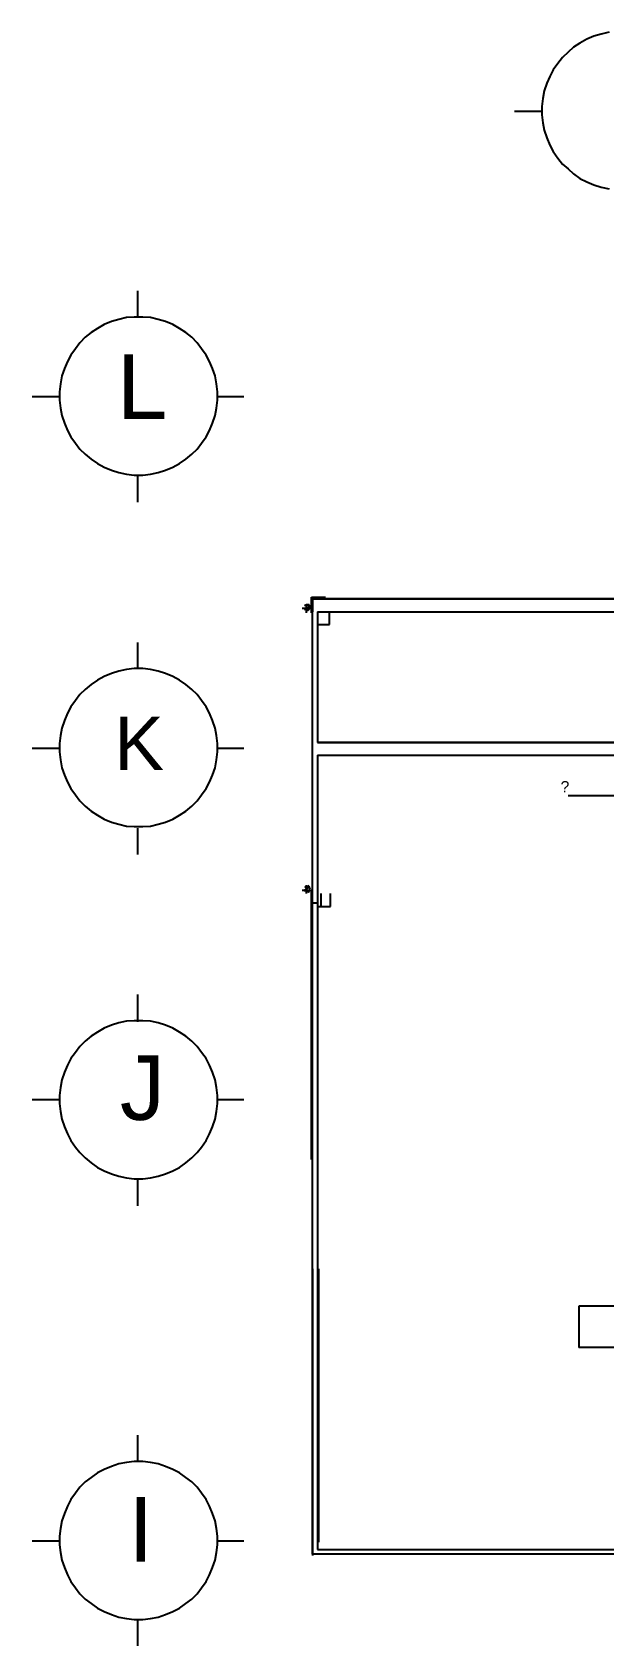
# Model space of a CAD drawing. Header units: millimetres. Extents: x 5 to 415, y 48 to 251.
# Drawn here: x 4.8 to 25.1, y 193 to 250.5 of the extents above; entities that cross this region are included whole.
import ezdxf

# ---------------------------------------------------------------- set-up
doc = ezdxf.new("R2010")
doc.units = ezdxf.units.MM
doc.layers.add('P', color=7, linetype='Continuous')
doc.layers.add('T', color=7, linetype='Continuous')

msp = doc.modelspace()

# ---------------------------------------------------------------- linework, layer by layer
at = {"layer": 'P'}
for points in [[(24.289, 250.084), (24.059, 249.943)], [(24.536, 250.225), (24.289, 250.084)], [(24.783, 250.331), (24.536, 250.225)], [(25.047, 250.402), (24.783, 250.331)], [(25.329, 250.472), (25.047, 250.402)], [(23.671, 249.573), (23.495, 249.361)], [(23.865, 249.767), (23.671, 249.573)], [(24.059, 249.943), (23.865, 249.767)], [(23.213, 248.902), (23.107, 248.655)], [(23.336, 249.132), (23.213, 248.902)], [(23.495, 249.361), (23.336, 249.132)], [(23.019, 248.391), (22.966, 248.109)], [(23.107, 248.655), (23.019, 248.391)], [(22.966, 248.109), (22.931, 247.826)], [(22.931, 247.826), (22.931, 247.685)], [(22.931, 247.685), (22.931, 247.527)], [(22.895, 247.65), (21.96, 247.65)], [(22.931, 247.527), (22.966, 247.244)], [(22.966, 247.244), (23.019, 246.98)], [(23.019, 246.98), (23.107, 246.715)], [(23.107, 246.715), (23.213, 246.451)], [(23.213, 246.451), (23.336, 246.221)], [(23.336, 246.221), (23.495, 245.992)], [(23.495, 245.992), (23.671, 245.78)], [(23.671, 245.78), (23.865, 245.604)], [(23.865, 245.604), (24.059, 245.428)], [(24.059, 245.428), (24.289, 245.269)], [(24.289, 245.269), (24.536, 245.145)], [(24.536, 245.145), (24.783, 245.039)], [(24.783, 245.039), (25.047, 244.951)], [(25.047, 244.951), (25.329, 244.898)], [(8.537, 240.33), (8.537, 241.265)], [(7.867, 240.242), (7.602, 240.171)], [(8.132, 240.312), (7.867, 240.242)], [(8.414, 240.33), (8.132, 240.312)], [(8.573, 240.33), (8.414, 240.33)], [(8.714, 240.33), (8.573, 240.33)], [(8.996, 240.312), (8.714, 240.33)], [(9.26, 240.242), (8.996, 240.312)], [(9.525, 240.171), (9.26, 240.242)], [(6.879, 239.783), (6.668, 239.607)], [(7.108, 239.924), (6.879, 239.783)], [(7.338, 240.065), (7.108, 239.924)], [(7.602, 240.171), (7.338, 240.065)], [(9.79, 240.065), (9.525, 240.171)], [(10.019, 239.924), (9.79, 240.065)], [(10.248, 239.783), (10.019, 239.924)], [(10.46, 239.607), (10.248, 239.783)], [(6.315, 239.201), (6.156, 238.972)], [(6.473, 239.413), (6.315, 239.201)], [(6.668, 239.607), (6.473, 239.413)], [(10.654, 239.413), (10.46, 239.607)], [(10.813, 239.201), (10.654, 239.413)], [(10.971, 238.972), (10.813, 239.201)], [(5.927, 238.495), (5.838, 238.231)], [(6.033, 238.742), (5.927, 238.495)], [(6.156, 238.972), (6.033, 238.742)], [(11.095, 238.742), (10.971, 238.972)], [(11.201, 238.495), (11.095, 238.742)], [(11.289, 238.231), (11.201, 238.495)], [(5.786, 237.949), (5.75, 237.666)], [(5.838, 238.231), (5.786, 237.949)], [(11.342, 237.949), (11.289, 238.231)], [(11.377, 237.666), (11.342, 237.949)], [(5.715, 237.49), (4.78, 237.49)], [(5.75, 237.666), (5.75, 237.525)], [(5.75, 237.525), (5.75, 237.367)], [(5.75, 237.367), (5.786, 237.084)], [(11.342, 237.084), (11.377, 237.367)], [(11.377, 237.525), (11.377, 237.666)], [(11.377, 237.367), (11.377, 237.525)], [(12.312, 237.49), (11.377, 237.49)], [(5.786, 237.084), (5.838, 236.82)], [(5.838, 236.82), (5.927, 236.555)], [(11.201, 236.555), (11.289, 236.82)], [(11.289, 236.82), (11.342, 237.084)], [(5.927, 236.555), (6.033, 236.291)], [(6.033, 236.291), (6.156, 236.061)], [(10.971, 236.061), (11.095, 236.291)], [(11.095, 236.291), (11.201, 236.555)], [(6.156, 236.061), (6.315, 235.832)], [(6.315, 235.832), (6.473, 235.62)], [(6.473, 235.62), (6.668, 235.444)], [(10.46, 235.444), (10.654, 235.62)], [(10.654, 235.62), (10.813, 235.832)], [(10.813, 235.832), (10.971, 236.061)], [(6.668, 235.444), (6.879, 235.268)], [(6.879, 235.268), (7.108, 235.109)], [(7.108, 235.109), (7.338, 234.985)], [(9.79, 234.985), (10.019, 235.109)], [(10.019, 235.109), (10.248, 235.268)], [(10.248, 235.268), (10.46, 235.444)], [(7.338, 234.985), (7.602, 234.879)], [(7.602, 234.879), (7.867, 234.791)], [(7.867, 234.791), (8.132, 234.738)], [(8.132, 234.738), (8.414, 234.703)], [(8.414, 234.703), (8.573, 234.703)], [(8.537, 233.733), (8.537, 234.668)], [(8.573, 234.703), (8.714, 234.703)], [(8.714, 234.703), (8.996, 234.738)], [(8.996, 234.738), (9.26, 234.791)], [(9.26, 234.791), (9.525, 234.879)], [(9.525, 234.879), (9.79, 234.985)], [(14.393, 229.958), (14.728, 229.958)], [(14.464, 229.976), (14.517, 229.888)], [(14.552, 230.082), (14.482, 230.046)], [(14.57, 230.011), (14.517, 229.958)], [(14.517, 229.958), (14.534, 229.888)], [(14.517, 229.888), (14.605, 229.888)], [(14.64, 230.082), (14.552, 230.082)], [(14.552, 229.799), (14.552, 230.082)], [(14.57, 229.958), (14.64, 230.011)], [(14.64, 230.011), (14.605, 230.082)], [(14.605, 229.888), (14.658, 229.923)], [(14.676, 229.976), (14.64, 230.082)], [(14.728, 229.799), (14.728, 230.346)], [(14.728, 230.346), (15.222, 230.346)], [(14.764, 230.293), (14.764, 229.835)], [(25.735, 230.293), (14.764, 230.293)], [(14.764, 230.293), (25.735, 230.293)], [(14.764, 230.293), (14.764, 229.835)], [(14.764, 196.268), (14.764, 229.835)], [(14.94, 229.835), (25.559, 229.835)], [(14.94, 229.835), (14.94, 225.178)], [(14.94, 229.376), (15.363, 229.376)], [(15.363, 229.376), (15.363, 229.835)], [(8.537, 227.806), (8.537, 228.741)], [(7.602, 227.63), (7.338, 227.524)], [(7.867, 227.718), (7.602, 227.63)], [(8.132, 227.771), (7.867, 227.718)], [(8.414, 227.806), (8.132, 227.771)], [(8.573, 227.806), (8.414, 227.806)], [(8.714, 227.806), (8.573, 227.806)], [(8.996, 227.771), (8.714, 227.806)], [(9.26, 227.718), (8.996, 227.771)], [(9.525, 227.63), (9.26, 227.718)], [(9.79, 227.524), (9.525, 227.63)], [(6.668, 227.065), (6.473, 226.889)], [(6.879, 227.242), (6.668, 227.065)], [(7.108, 227.401), (6.879, 227.242)], [(7.338, 227.524), (7.108, 227.401)], [(10.019, 227.401), (9.79, 227.524)], [(10.248, 227.242), (10.019, 227.401)], [(10.46, 227.065), (10.248, 227.242)], [(10.654, 226.889), (10.46, 227.065)], [(6.156, 226.448), (6.033, 226.219)], [(6.315, 226.677), (6.156, 226.448)], [(6.473, 226.889), (6.315, 226.677)], [(10.813, 226.677), (10.654, 226.889)], [(10.971, 226.448), (10.813, 226.677)], [(11.095, 226.219), (10.971, 226.448)], [(5.927, 225.954), (5.838, 225.69)], [(6.033, 226.219), (5.927, 225.954)], [(11.201, 225.954), (11.095, 226.219)], [(11.289, 225.69), (11.201, 225.954)], [(5.786, 225.425), (5.75, 225.143)], [(5.838, 225.69), (5.786, 225.425)], [(11.342, 225.425), (11.289, 225.69)], [(11.377, 225.143), (11.342, 225.425)], [(5.715, 224.966), (4.78, 224.966)], [(5.75, 225.143), (5.75, 224.984)], [(5.75, 224.984), (5.75, 224.843)], [(5.75, 224.843), (5.786, 224.561)], [(11.342, 224.561), (11.377, 224.843)], [(11.377, 224.984), (11.377, 225.143)], [(11.377, 224.843), (11.377, 224.984)], [(12.312, 224.966), (11.377, 224.966)], [(25.559, 225.178), (14.94, 225.178)], [(14.94, 225.178), (25.559, 225.178)], [(14.94, 224.719), (25.559, 224.719)], [(14.94, 224.719), (14.94, 196.427)], [(5.786, 224.561), (5.838, 224.278)], [(5.838, 224.278), (5.927, 224.014)], [(11.201, 224.014), (11.289, 224.278)], [(11.289, 224.278), (11.342, 224.561)], [(5.927, 224.014), (6.033, 223.767)], [(6.033, 223.767), (6.156, 223.538)], [(10.971, 223.538), (11.095, 223.767)], [(11.095, 223.767), (11.201, 224.014)], [(6.156, 223.538), (6.315, 223.308)], [(6.315, 223.308), (6.473, 223.097)], [(6.473, 223.097), (6.668, 222.903)], [(10.46, 222.903), (10.654, 223.097)], [(10.654, 223.097), (10.813, 223.308)], [(10.813, 223.308), (10.971, 223.538)], [(25.77, 223.273), (23.865, 223.273)], [(6.668, 222.903), (6.879, 222.726)], [(6.879, 222.726), (7.108, 222.585)], [(7.108, 222.585), (7.338, 222.444)], [(7.338, 222.444), (7.602, 222.338)], [(9.525, 222.338), (9.79, 222.444)], [(9.79, 222.444), (10.019, 222.585)], [(10.019, 222.585), (10.248, 222.726)], [(10.248, 222.726), (10.46, 222.903)], [(7.602, 222.338), (7.867, 222.268)], [(7.867, 222.268), (8.132, 222.197)], [(8.132, 222.197), (8.414, 222.179)], [(8.414, 222.179), (8.573, 222.179)], [(8.537, 221.192), (8.537, 222.127)], [(8.573, 222.179), (8.714, 222.179)], [(8.714, 222.179), (8.996, 222.197)], [(8.996, 222.197), (9.26, 222.268)], [(9.26, 222.268), (9.525, 222.338)], [(14.393, 219.922), (14.728, 219.922)], [(14.464, 219.957), (14.517, 219.869)], [(14.552, 220.063), (14.482, 220.01)], [(14.57, 219.975), (14.517, 219.922)], [(14.517, 219.922), (14.534, 219.851)], [(14.517, 219.869), (14.605, 219.851)], [(14.552, 219.798), (14.552, 220.098)], [(14.64, 220.045), (14.552, 220.063)], [(14.57, 219.975), (14.64, 220.028)], [(14.64, 220.028), (14.605, 220.098)], [(14.605, 219.851), (14.658, 219.886)], [(14.676, 219.957), (14.64, 220.045)], [(14.728, 210.326), (14.728, 219.922)], [(15.064, 219.798), (15.064, 219.34)], [(15.399, 219.34), (15.399, 219.798)], [(14.764, 219.463), (14.94, 219.463)], [(14.94, 219.34), (15.399, 219.34)], [(8.537, 215.23), (8.537, 216.2)], [(7.338, 215), (7.108, 214.859)], [(7.602, 215.106), (7.338, 215)], [(7.867, 215.194), (7.602, 215.106)], [(8.132, 215.247), (7.867, 215.194)], [(8.414, 215.265), (8.132, 215.247)], [(8.573, 215.265), (8.414, 215.265)], [(8.714, 215.265), (8.573, 215.265)], [(8.996, 215.247), (8.714, 215.265)], [(9.26, 215.194), (8.996, 215.247)], [(9.525, 215.106), (9.26, 215.194)], [(9.79, 215), (9.525, 215.106)], [(10.019, 214.859), (9.79, 215)], [(6.668, 214.542), (6.473, 214.348)], [(6.879, 214.718), (6.668, 214.542)], [(7.108, 214.859), (6.879, 214.718)], [(10.248, 214.718), (10.019, 214.859)], [(10.46, 214.542), (10.248, 214.718)], [(10.654, 214.348), (10.46, 214.542)], [(6.156, 213.924), (6.033, 213.678)], [(6.315, 214.136), (6.156, 213.924)], [(6.473, 214.348), (6.315, 214.136)], [(10.813, 214.136), (10.654, 214.348)], [(10.971, 213.924), (10.813, 214.136)], [(11.095, 213.678), (10.971, 213.924)], [(5.927, 213.431), (5.838, 213.166)], [(6.033, 213.678), (5.927, 213.431)], [(11.201, 213.431), (11.095, 213.678)], [(11.289, 213.166), (11.201, 213.431)], [(5.786, 212.884), (5.75, 212.602)], [(5.838, 213.166), (5.786, 212.884)], [(11.342, 212.884), (11.289, 213.166)], [(11.377, 212.602), (11.342, 212.884)], [(5.715, 212.443), (4.78, 212.443)], [(5.75, 212.602), (5.75, 212.46)], [(5.75, 212.46), (5.75, 212.319)], [(5.75, 212.319), (5.786, 212.037)], [(11.342, 212.037), (11.377, 212.319)], [(11.377, 212.46), (11.377, 212.602)], [(11.377, 212.319), (11.377, 212.46)], [(12.312, 212.443), (11.377, 212.443)], [(5.786, 212.037), (5.838, 211.755)], [(5.838, 211.755), (5.927, 211.49)], [(5.927, 211.49), (6.033, 211.243)], [(11.095, 211.243), (11.201, 211.49)], [(11.201, 211.49), (11.289, 211.755)], [(11.289, 211.755), (11.342, 212.037)], [(6.033, 211.243), (6.156, 210.996)], [(6.156, 210.996), (6.315, 210.767)], [(10.813, 210.767), (10.971, 210.996)], [(10.971, 210.996), (11.095, 211.243)], [(6.315, 210.767), (6.473, 210.573)], [(6.473, 210.573), (6.668, 210.379)], [(6.668, 210.379), (6.879, 210.203)], [(10.248, 210.203), (10.46, 210.379)], [(10.46, 210.379), (10.654, 210.573)], [(10.654, 210.573), (10.813, 210.767)], [(6.879, 210.203), (7.108, 210.044)], [(7.108, 210.044), (7.338, 209.92)], [(7.338, 209.92), (7.602, 209.815)], [(7.602, 209.815), (7.867, 209.726)], [(9.26, 209.726), (9.525, 209.815)], [(9.525, 209.815), (9.79, 209.92)], [(9.79, 209.92), (10.019, 210.044)], [(10.019, 210.044), (10.248, 210.203)], [(7.867, 209.726), (8.132, 209.673)], [(8.132, 209.673), (8.414, 209.638)], [(8.414, 209.638), (8.573, 209.638)], [(8.537, 208.668), (8.537, 209.603)], [(8.573, 209.638), (8.714, 209.638)], [(8.714, 209.638), (8.996, 209.673)], [(8.996, 209.673), (9.26, 209.726)], [(14.764, 206.428), (14.764, 196.215)], [(14.975, 206.428), (14.975, 196.691)], [(24.253, 205.105), (24.253, 203.623)], [(25.735, 205.105), (24.253, 205.105)], [(25.735, 203.623), (24.253, 203.623)], [(8.537, 199.566), (8.537, 200.501)], [(7.867, 199.478), (7.602, 199.39)], [(8.132, 199.531), (7.867, 199.478)], [(8.414, 199.566), (8.132, 199.531)], [(8.573, 199.566), (8.414, 199.566)], [(8.714, 199.566), (8.573, 199.566)], [(8.996, 199.531), (8.714, 199.566)], [(9.26, 199.478), (8.996, 199.531)], [(9.525, 199.39), (9.26, 199.478)], [(6.668, 198.843), (6.473, 198.649)], [(6.879, 199.002), (6.668, 198.843)], [(7.108, 199.161), (6.879, 199.002)], [(7.338, 199.284), (7.108, 199.161)], [(7.602, 199.39), (7.338, 199.284)], [(9.79, 199.284), (9.525, 199.39)], [(10.019, 199.161), (9.79, 199.284)], [(10.248, 199.002), (10.019, 199.161)], [(10.46, 198.843), (10.248, 199.002)], [(10.654, 198.649), (10.46, 198.843)], [(6.315, 198.438), (6.156, 198.208)], [(6.473, 198.649), (6.315, 198.438)], [(10.813, 198.438), (10.654, 198.649)], [(10.971, 198.208), (10.813, 198.438)], [(5.927, 197.714), (5.838, 197.45)], [(6.033, 197.979), (5.927, 197.714)], [(6.156, 198.208), (6.033, 197.979)], [(11.095, 197.979), (10.971, 198.208)], [(11.201, 197.714), (11.095, 197.979)], [(11.289, 197.45), (11.201, 197.714)], [(5.786, 197.185), (5.75, 196.903)], [(5.838, 197.45), (5.786, 197.185)], [(11.342, 197.185), (11.289, 197.45)], [(11.377, 196.903), (11.342, 197.185)], [(5.715, 196.727), (4.78, 196.727)], [(5.75, 196.903), (5.75, 196.744)], [(5.75, 196.744), (5.75, 196.603)], [(5.75, 196.603), (5.786, 196.321)], [(11.342, 196.321), (11.377, 196.603)], [(11.377, 196.744), (11.377, 196.903)], [(11.377, 196.603), (11.377, 196.744)], [(12.312, 196.727), (11.377, 196.727)], [(5.786, 196.321), (5.838, 196.056)], [(5.838, 196.056), (5.927, 195.792)], [(11.201, 195.792), (11.289, 196.056)], [(11.289, 196.056), (11.342, 196.321)], [(25.735, 196.268), (14.764, 196.268)], [(14.94, 196.427), (25.559, 196.427)], [(5.927, 195.792), (6.033, 195.527)], [(6.033, 195.527), (6.156, 195.298)], [(10.971, 195.298), (11.095, 195.527)], [(11.095, 195.527), (11.201, 195.792)], [(6.156, 195.298), (6.315, 195.068)], [(6.315, 195.068), (6.473, 194.857)], [(6.473, 194.857), (6.668, 194.663)], [(10.46, 194.663), (10.654, 194.857)], [(10.654, 194.857), (10.813, 195.068)], [(10.813, 195.068), (10.971, 195.298)], [(6.668, 194.663), (6.879, 194.504)], [(6.879, 194.504), (7.108, 194.345)], [(7.108, 194.345), (7.338, 194.222)], [(9.79, 194.222), (10.019, 194.345)], [(10.019, 194.345), (10.248, 194.504)], [(10.248, 194.504), (10.46, 194.663)], [(7.338, 194.222), (7.602, 194.116)], [(7.602, 194.116), (7.867, 194.028)], [(7.867, 194.028), (8.132, 193.975)], [(8.132, 193.975), (8.414, 193.94)], [(8.414, 193.94), (8.573, 193.94)], [(8.537, 193.005), (8.537, 193.94)], [(8.573, 193.94), (8.714, 193.94)], [(8.714, 193.94), (8.996, 193.975)], [(8.996, 193.975), (9.26, 194.028)], [(9.26, 194.028), (9.525, 194.116)], [(9.525, 194.116), (9.79, 194.222)]]:
    msp.add_lwpolyline(points, dxfattribs=at)

# ---------------------------------------------------------------- texts
at = {"layer": 'T', "attachment_point": 7}
for s, insert, char_height in [('{\\fArial|b0|i0|c0|p18;L}', (7.8, 236.7), 2.3), ('{\\fArial|b0|i0|c0|p18;K}', (7.7, 224.2), 1.9), ('{\\fArial|b0|i0|c0|p18;?}', (23.6, 223.4), 0.4), ('{\\fArial|b0|i0|c0|p18;J}', (7.9, 211.7), 2.3), ('{\\fArial|b0|i0|c0|p18;I}', (8.2, 196), 2.3)]:
    msp.add_mtext(s, dxfattribs=dict(at, insert=insert, char_height=char_height))

doc.saveas('drawing.dxf')
